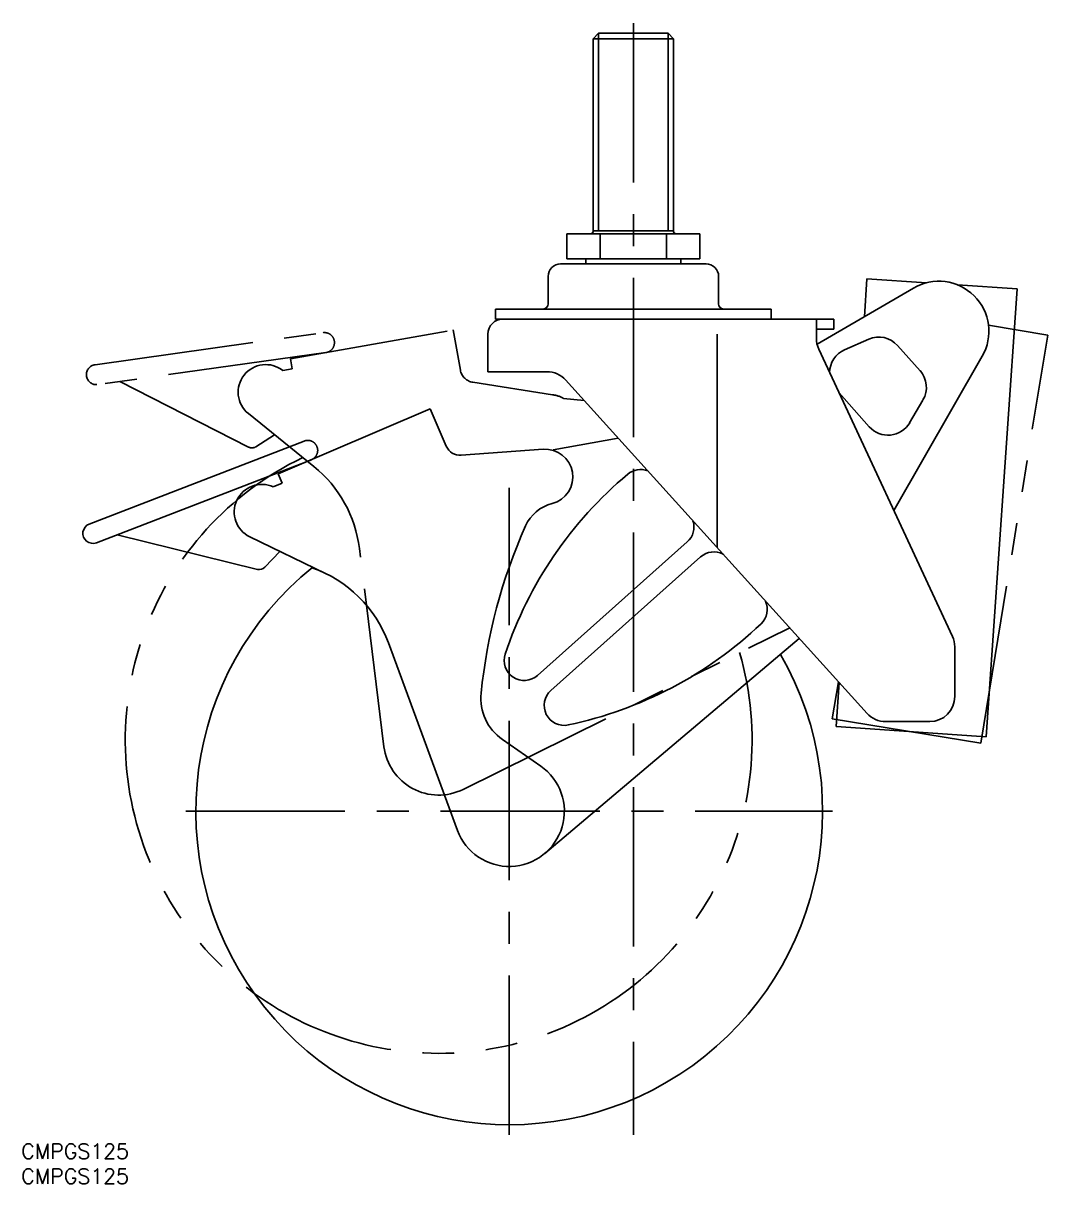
# Model space of a CAD drawing. Extents: x -122 to 85, y -355 to 31.
# Drawn here: x -121.7 to 82.7, y -355.5 to -124 of the extents above; entities that cross this region are included whole.
import ezdxf

# ---------------------------------------------------------------- set-up
doc = ezdxf.new("R2010")
doc.units = 0
doc.linetypes.add('CENTER', pattern=[50.8, 31.75, -6.35, 6.35, -6.35])
doc.linetypes.add('PHANTOM', pattern=[63.5, 31.75, -6.35, 6.35, -6.35, 6.35, -6.35])
doc.layers.get('0').update_dxf_attribs({"linetype": 'CONTINUOUS'})
doc.layers.add('CENTER', color=1, linetype='CONTINUOUS')
doc.styles.get("Standard").update_dxf_attribs({"font": 'txt.shx', "height": 3, "bigfont": 'bigfont.shx'})

msp = doc.modelspace()

# ---------------------------------------------------------------- linework, layer by layer
at = {"color": 7, "linetype": 'CONTINUOUS'}
for p, q in [((-6.92, -125.98), (-8, -127.06)), ((8, -127.06), (-8, -127.06)), ((-8, -127.06), (-8, -165.38)), ((6.92, -125.98), (-6.92, -125.98)), ((8, -127.06), (6.92, -125.98)), ((8, -165.38), (8, -127.06)), ((-13.28, -165.98), (13.28, -165.98)), ((-13.28, -170.98), (-13.28, -165.98)), ((-8, -165.38), (8, -165.38)), ((-6.64, -170.98), (-6.64, -165.98)), ((6.64, -170.98), (6.64, -165.98)), ((13.28, -170.98), (13.28, -165.98)), ((-13.28, -170.98), (13.28, -170.98)), ((-9.5, -170.98), (-9.5, -171.98)), ((9.5, -171.98), (9.5, -170.98)), ((14.5, -171.98), (-14.5, -171.98)), ((-17, -174.48), (-17, -179.98)), ((17, -179.98), (17, -174.48)), ((46.59, -174.94), (46.07, -182.51)), ((58.44, -175.75), (46.59, -174.94)), ((55.87, -176.8), (36.63, -188)), ((76.52, -176.99), (64.67, -176.18)), ((70.38, -266.28), (76.52, -176.99)), ((-27.5, -180.98), (-27.5, -182.98)), ((27.5, -180.98), (-27.5, -180.98)), ((27.5, -182.98), (27.5, -180.98)), ((40, -182.98), (-27.5, -182.98)), ((36.5, -182.98), (36.5, -186.87)), ((36.5, -184.98), (40, -184.98)), ((40, -184.98), (40, -182.98)), ((-29, -185.98), (-29, -193.48)), ((16.71, -185.98), (16.71, -228.56)), ((46.95, -187), (42.13, -189.11)), ((36.97, -188.98), (63.63, -246.27)), ((57.17, -193.28), (52.69, -188.25)), ((51.96, -221.19), (69.58, -190.41)), ((-29, -193.48), (-17.22, -193.48)), ((-13.51, -195.12), (46.61, -261.63)), ((41.03, -197.71), (47.05, -204.47)), ((-70.84, -213.88), (-40.51, -200.88)), ((-40.51, -200.88), (-37.31, -208.35)), ((55.1, -203.67), (57.75, -199.13)), ((-108.51, -223.88), (-65.65, -207.31)), ((-3.01, -206.74), (-15.96, -209.07)), ((-34.33, -210.16), (-17.97, -208.96)), ((-64.21, -211.04), (-107.06, -227.61)), ((-70.84, -213.88), (-70.05, -215.72)), ((-71.81, -216.47), (-70.05, -215.72)), ((-102.93, -226.01), (-74.97, -232.91)), ((-61.42, -233.71), (-76.51, -226.42)), ((-19.11, -254.06), (10.75, -227.45)), ((-73.53, -232.49), (-70.49, -229.33)), ((13.41, -230.44), (-16.45, -257.05)), ((-35.08, -284.97), (-48.84, -247.59)), ((-17.66, -289.57), (33.09, -246.68)), ((64.1, -248.38), (64.1, -258.28)), ((41.05, -255.48), (40.45, -264.22)), ((50.32, -263.28), (59.1, -263.28)), ((40.45, -264.22), (70.38, -266.28)), ((-26.11, -266.83), (-18.48, -272.14))]:
    msp.add_line(p, q, dxfattribs=at)
at = {"color": 3, "linetype": 'CONTINUOUS'}
for p, q in [((-6.92, -125.98), (-6.92, -165.38)), ((6.92, -125.98), (6.92, -165.38))]:
    msp.add_line(p, q, dxfattribs=at)
at = {"color": 3, "linetype": 'PHANTOM'}
for p, q in [((-68.4, -190.92), (-35.91, -185.16)), ((-35.91, -185.16), (-34.49, -193.16)), ((82.65, -186.17), (70.83, -184.22)), ((-107.36, -192.09), (-61.86, -185.7)), ((69.28, -267.58), (82.65, -186.17)), ((-61.3, -189.66), (-107, -196.07)), ((-68.4, -190.92), (-68.05, -192.89)), ((-69.94, -193.23), (-68.05, -192.89)), ((-102.43, -195.43), (-76.76, -208.51)), ((-32, -195.6), (-16.1, -198.11)), ((-9.82, -199.21), (-13.9, -198.82)), ((-63.74, -212.38), (-76.77, -201.84)), ((-75.26, -208.44), (-71.58, -206.05)), ((-49.75, -268.28), (-54.64, -228.75)), ((-33.96, -276.79), (31.19, -244.57)), ((40.89, -255.31), (39.68, -262.71)), ((39.68, -262.71), (69.28, -267.58))]:
    msp.add_line(p, q, dxfattribs=at)
msp.add_polyline3d([(-61.3, -189.66, 0), (-61.25, -189.66, 0), (-61.2, -189.65, 0), (-61.16, -189.64, 0), (-61.11, -189.63, 0), (-61.06, -189.61, 0), (-61.02, -189.6, 0), (-60.97, -189.59, 0), (-60.93, -189.57, 0), (-60.88, -189.56, 0), (-60.84, -189.54, 0), (-60.79, -189.52, 0), (-60.75, -189.5, 0), (-60.7, -189.48, 0), (-60.66, -189.46, 0), (-60.62, -189.43, 0), (-60.58, -189.41, 0), (-60.54, -189.38, 0), (-60.49, -189.36, 0), (-60.45, -189.33, 0), (-60.42, -189.3, 0), (-60.38, -189.27, 0), (-60.34, -189.24, 0), (-60.3, -189.21, 0), (-60.27, -189.18, 0), (-60.23, -189.14, 0), (-60.2, -189.11, 0), (-60.16, -189.08, 0), (-60.13, -189.04, 0), (-60.1, -189, 0), (-60.07, -188.97, 0), (-60.03, -188.93, 0), (-60.01, -188.89, 0), (-59.98, -188.85, 0), (-59.95, -188.81, 0), (-59.92, -188.77, 0), (-59.9, -188.73, 0), (-59.87, -188.69, 0), (-59.85, -188.64, 0), (-59.83, -188.6, 0), (-59.81, -188.56, 0), (-59.79, -188.51, 0), (-59.77, -188.47, 0), (-59.75, -188.42, 0), (-59.73, -188.38, 0), (-59.72, -188.33, 0), (-59.7, -188.28, 0), (-59.69, -188.24, 0), (-59.67, -188.19, 0), (-59.66, -188.14, 0), (-59.65, -188.09, 0), (-59.64, -188.04, 0), (-59.64, -188, 0), (-59.63, -187.95, 0), (-59.62, -187.9, 0), (-59.62, -187.85, 0), (-59.62, -187.8, 0), (-59.61, -187.75, 0), (-59.61, -187.7, 0), (-59.61, -187.65, 0), (-59.61, -187.6, 0), (-59.62, -187.56, 0), (-59.62, -187.51, 0), (-59.63, -187.46, 0), (-59.63, -187.41, 0), (-59.64, -187.36, 0), (-59.65, -187.31, 0), (-59.66, -187.26, 0), (-59.67, -187.22, 0), (-59.68, -187.17, 0), (-59.69, -187.12, 0), (-59.71, -187.07, 0), (-59.72, -187.03, 0), (-59.74, -186.98, 0), (-59.76, -186.94, 0), (-59.78, -186.89, 0), (-59.8, -186.85, 0), (-59.82, -186.8, 0), (-59.84, -186.76, 0), (-59.86, -186.72, 0), (-59.89, -186.67, 0), (-59.91, -186.63, 0), (-59.94, -186.59, 0), (-59.97, -186.55, 0), (-59.99, -186.51, 0), (-60.02, -186.47, 0), (-60.05, -186.43, 0), (-60.08, -186.39, 0), (-60.11, -186.35, 0), (-60.15, -186.32, 0), (-60.18, -186.28, 0), (-60.22, -186.25, 0), (-60.25, -186.22, 0), (-60.29, -186.18, 0), (-60.32, -186.15, 0), (-60.36, -186.12, 0), (-60.4, -186.09, 0), (-60.44, -186.06, 0), (-60.48, -186.03, 0), (-60.52, -186, 0), (-60.56, -185.98, 0), (-60.6, -185.95, 0), (-60.64, -185.93, 0), (-60.68, -185.91, 0), (-60.73, -185.88, 0), (-60.77, -185.86, 0), (-60.82, -185.84, 0), (-60.86, -185.82, 0), (-60.91, -185.81, 0), (-60.95, -185.79, 0), (-61, -185.78, 0), (-61.04, -185.76, 0), (-61.09, -185.75, 0), (-61.14, -185.74, 0), (-61.18, -185.72, 0), (-61.23, -185.72, 0), (-61.28, -185.71, 0), (-61.33, -185.7, 0), (-61.37, -185.69, 0), (-61.42, -185.69, 0), (-61.47, -185.69, 0), (-61.52, -185.68, 0), (-61.57, -185.68, 0), (-61.62, -185.68, 0), (-61.66, -185.68, 0), (-61.71, -185.69, 0), (-61.76, -185.69, 0), (-61.81, -185.69, 0), (-61.86, -185.7, 0)], dxfattribs=at)
at = {"color": 7, "linetype": 'CONTINUOUS'}
msp.add_polyline3d([(-64.21, -211.04, 0), (-64.16, -211.02, 0), (-64.12, -211, 0), (-64.08, -210.98, 0), (-64.03, -210.96, 0), (-63.99, -210.94, 0), (-63.95, -210.91, 0), (-63.91, -210.89, 0), (-63.87, -210.86, 0), (-63.83, -210.84, 0), (-63.79, -210.81, 0), (-63.75, -210.78, 0), (-63.71, -210.75, 0), (-63.67, -210.72, 0), (-63.63, -210.69, 0), (-63.6, -210.66, 0), (-63.56, -210.62, 0), (-63.53, -210.59, 0), (-63.5, -210.56, 0), (-63.46, -210.52, 0), (-63.43, -210.48, 0), (-63.4, -210.45, 0), (-63.37, -210.41, 0), (-63.34, -210.37, 0), (-63.31, -210.33, 0), (-63.29, -210.29, 0), (-63.26, -210.25, 0), (-63.23, -210.21, 0), (-63.21, -210.16, 0), (-63.19, -210.12, 0), (-63.17, -210.08, 0), (-63.14, -210.03, 0), (-63.12, -209.99, 0), (-63.11, -209.94, 0), (-63.09, -209.9, 0), (-63.07, -209.85, 0), (-63.06, -209.81, 0), (-63.04, -209.76, 0), (-63.03, -209.71, 0), (-63.02, -209.67, 0), (-63.01, -209.62, 0), (-63, -209.57, 0), (-62.99, -209.52, 0), (-62.98, -209.47, 0), (-62.97, -209.43, 0), (-62.97, -209.38, 0), (-62.97, -209.33, 0), (-62.96, -209.28, 0), (-62.96, -209.23, 0), (-62.96, -209.18, 0), (-62.96, -209.13, 0), (-62.96, -209.08, 0), (-62.97, -209.03, 0), (-62.97, -208.99, 0), (-62.98, -208.94, 0), (-62.98, -208.89, 0), (-62.99, -208.84, 0), (-63, -208.79, 0), (-63.01, -208.75, 0), (-63.02, -208.7, 0), (-63.04, -208.65, 0), (-63.05, -208.6, 0), (-63.07, -208.56, 0), (-63.08, -208.51, 0), (-63.1, -208.46, 0), (-63.12, -208.42, 0), (-63.14, -208.37, 0), (-63.16, -208.33, 0), (-63.18, -208.28, 0), (-63.2, -208.24, 0), (-63.22, -208.2, 0), (-63.25, -208.16, 0), (-63.27, -208.11, 0), (-63.3, -208.07, 0), (-63.33, -208.03, 0), (-63.36, -207.99, 0), (-63.39, -207.95, 0), (-63.42, -207.91, 0), (-63.45, -207.88, 0), (-63.48, -207.84, 0), (-63.51, -207.8, 0), (-63.55, -207.77, 0), (-63.58, -207.73, 0), (-63.62, -207.7, 0), (-63.65, -207.67, 0), (-63.69, -207.64, 0), (-63.73, -207.6, 0), (-63.77, -207.57, 0), (-63.81, -207.55, 0), (-63.85, -207.52, 0), (-63.89, -207.49, 0), (-63.93, -207.47, 0), (-63.97, -207.44, 0), (-64.01, -207.42, 0), (-64.06, -207.39, 0), (-64.1, -207.37, 0), (-64.14, -207.35, 0), (-64.19, -207.33, 0), (-64.23, -207.31, 0), (-64.28, -207.3, 0), (-64.33, -207.28, 0), (-64.37, -207.26, 0), (-64.42, -207.25, 0), (-64.47, -207.24, 0), (-64.51, -207.23, 0), (-64.56, -207.22, 0), (-64.61, -207.21, 0), (-64.66, -207.2, 0), (-64.7, -207.19, 0), (-64.75, -207.19, 0), (-64.8, -207.18, 0), (-64.85, -207.18, 0), (-64.9, -207.18, 0), (-64.94, -207.18, 0), (-64.99, -207.18, 0), (-65.04, -207.18, 0), (-65.09, -207.18, 0), (-65.14, -207.19, 0), (-65.19, -207.19, 0), (-65.23, -207.2, 0), (-65.28, -207.2, 0), (-65.33, -207.21, 0), (-65.38, -207.22, 0), (-65.42, -207.23, 0), (-65.47, -207.25, 0), (-65.52, -207.26, 0), (-65.56, -207.27, 0), (-65.61, -207.29, 0), (-65.65, -207.31, 0)], dxfattribs=at)
for centre, radius, start, end in [((-8.6, -165.38), 0.6, 270, 0), ((8.59, -165.38), 0.6, 180, 270), ((-14.5, -174.48), 2.5, 90, 180), ((14.5, -174.48), 2.5, 0, 90), ((60.9, -185.44), 10, 330.2008, 120.2008), ((-18, -179.98), 1, 270, 0), ((18, -179.98), 1, 180, 270), ((-26, -185.98), 3, 90, 180), ((41.5, -186.87), 5, 180, 204.9587), ((48.96, -191.58), 5, 41.7008, 113.7008), ((44.14, -193.69), 5, 113.7008, 179.6304), ((-17.22, -198.48), 5, 42.1139, 90), ((53.44, -196.6), 5, 329.7008, 41.7008), ((50.79, -201.14), 5, 221.7008, 329.7008), ((-34.55, -207.16), 3, 203.2008, 274.2008), ((-17.57, -214.44), 5.5, 284.4975, 94.2008), ((50.29, -275.22), 80, 129.998, 161.4762), ((1.44, -217), 4, 68.6284, 129.998), ((-74.11, -221.47), 5.5, 65.2242, 244.2008), ((-14.19, -227.51), 8, 104.4975, 155.9674), ((-107.79, -225.74), 2, 111.1386, 291.1386), ((77.6, -268.44), 108.5, 155.9674, 174.2797), ((8.09, -224.46), 4, 311.7008, 18.0157), ((16.07, -233.42), 4, 62.9703, 131.7008), ((-24.76, -281.17), 62.5, 128.837, 30.064), ((-74.61, -231.45), 1.5, 256.1386, 316.1386), ((-72.3, -256.22), 25, 20.2008, 70.8505), ((22.72, -240.89), 4, 313.4037, 24.3837), ((-29.5, -185.67), 80, 281.9255, 313.4037), ((59.1, -248.38), 5, 0, 24.9587), ((-21.78, -251.07), 4, 161.4762, 311.7008), ((-20.41, -258.62), 10, 174.2797, 235.2008), ((-13.79, -260.03), 4, 131.7008, 281.9255), ((59.1, -258.28), 5, 270, 0), ((50.32, -258.28), 5, 222.1139, 270), ((-24.76, -281.17), 11, 200.2008, 55.2008)]:
    msp.add_arc(centre, radius, start, end, dxfattribs=at)
at = {"color": 3, "linetype": 'PHANTOM'}
for centre, radius, start, end in [((-107.08, -194.07), 2, 97.9932, 272.2519), ((-73.32, -197.57), 5.5, 52.0787, 231.0554), ((-31.54, -192.64), 3, 190.0554, 261.0241), ((-16.65, -203.58), 5.5, 59.9967, 84.2942), ((-38.83, -266.93), 62.5, 115.6916, 16.1752), ((-76.07, -207.18), 1.5, 242.9932, 302.9932), ((-79.45, -231.82), 25, 7.0554, 51.0554), ((-38.83, -266.93), 11, 187.0554, 296.3121)]:
    msp.add_arc(centre, radius, start, end, dxfattribs=at)
at = {"layer": 'CENTER', "color": 1, "linetype": 'CENTER'}
for p, q in [((0, -123.98), (0, -345.67)), ((-24.76, -345.67), (-24.76, -216.67)), ((-89.26, -281.17), (39.74, -281.17))]:
    msp.add_line(p, q, dxfattribs=at)

# ---------------------------------------------------------------- texts
at = {"color": 7, "linetype": 'CONTINUOUS'}
for p in [(-122.07, -350.46), (-122.07, -355.46)]:
    msp.add_text('CMPGS125', height=3, dxfattribs=at).set_placement(p)

doc.saveas('drawing.dxf')
